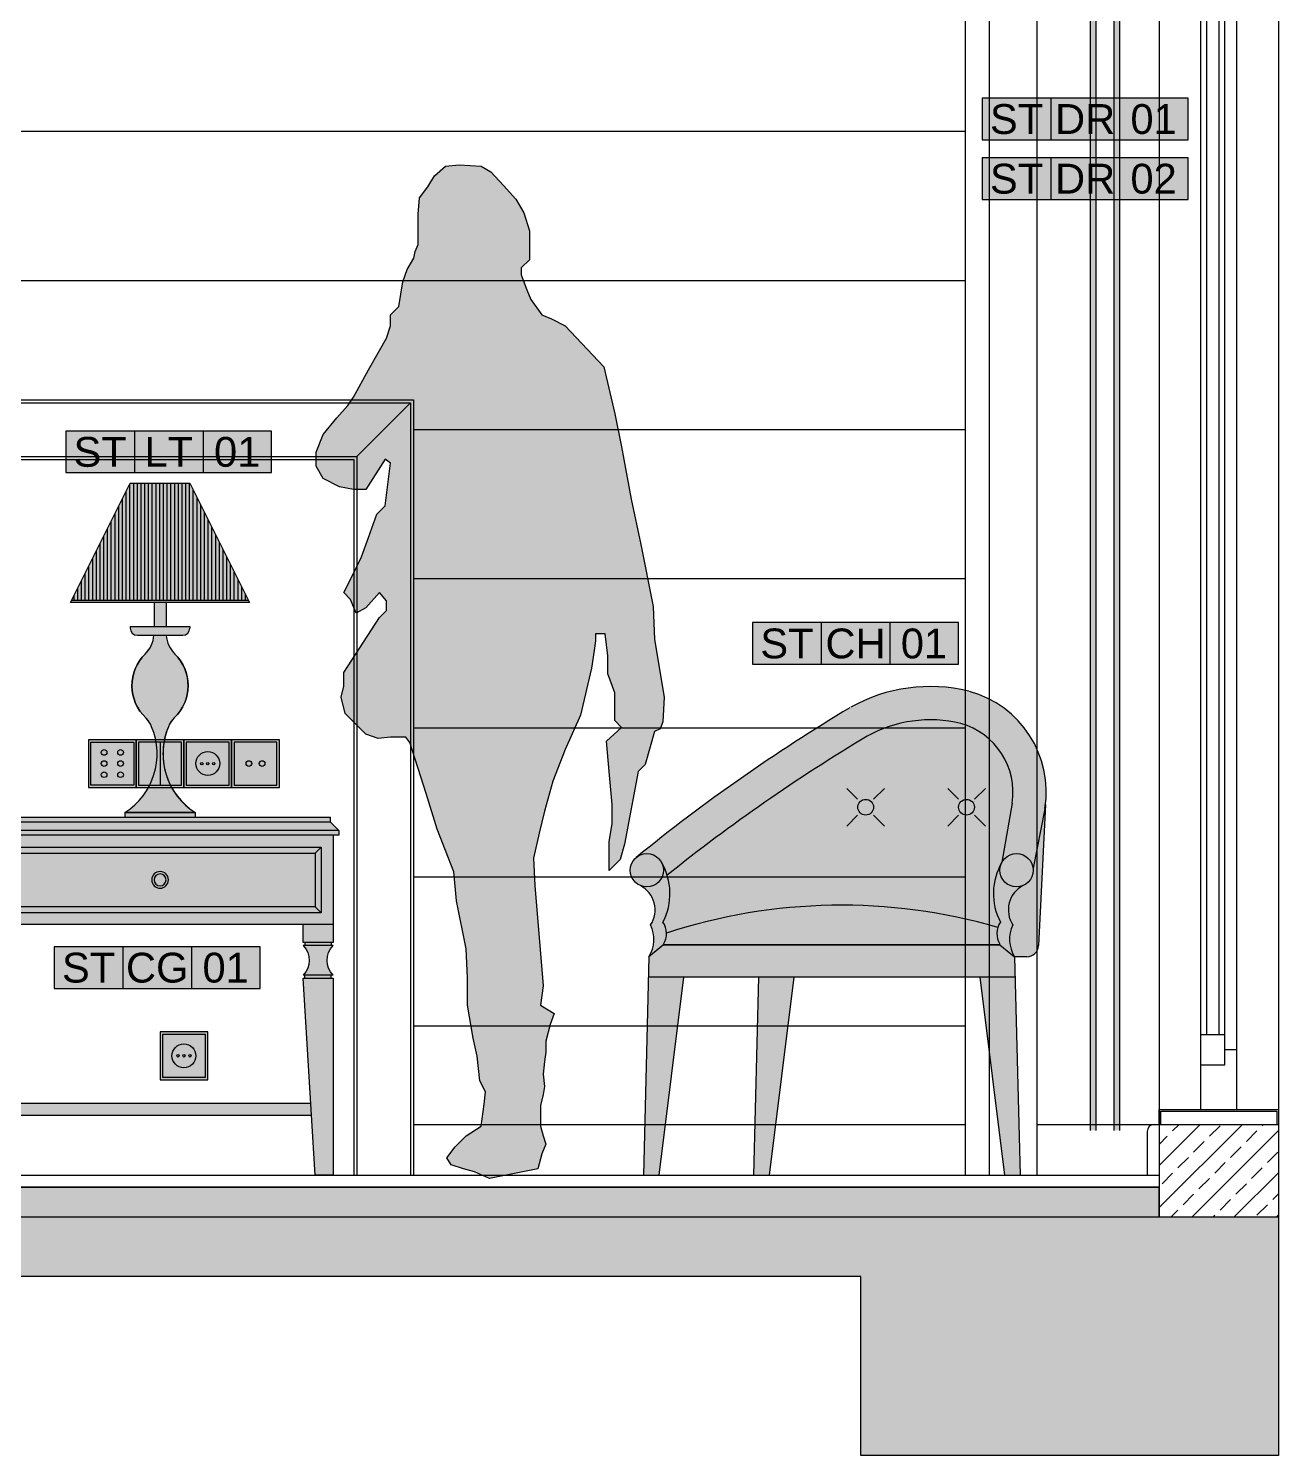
# Model space of a CAD drawing. Header units: centimetres. Extents: x -3207095 to 15275363, y -32656 to 4798027.
# Drawn here: x 706641 to 707202, y 4437890 to 4438530 of the extents above; entities that cross this region are included whole.
import ezdxf
from ezdxf.enums import TextEntityAlignment as Align

# ---------------------------------------------------------------- set-up
doc = ezdxf.new("R2010")
doc.units = ezdxf.units.CM
doc.linetypes.add('DUZ', pattern=[500, 500])
doc.layers.get('0').update_dxf_attribs({"color": 1, "linetype": 'DUZ'})
for name, color, linetype in [('a_duvar_gazbeton', 3, 'Continuous'), ('a_duvar_kagidi', 33, 'Continuous'), ('a_duvar_tarama', 253, 'Continuous'), ('a_gorunus', 233, 'Continuous'), ('a_kolon', 4, 'Continuous'), ('a_kolon_tarama', 252, 'Continuous'), ('a_mobilya', 1, 'Continuous'), ('a_mobilya_tarama', 253, 'Continuous'), ('a_olcu', 30, 'Continuous'), ('a_pencere', 5, 'Continuous'), ('a_yazi', 105, 'Continuous'), ('a_zemin_kaplama', 30, 'Continuous')]:
    doc.layers.add(name, color=color, linetype=linetype)
doc.styles.add('KOD', font='arial.ttf')

# ---------------------------------------------------------------- blocks, each defined once
blk = doc.blocks.new('a_cerceve')
blk.add_line((4625, 0), (4745, 0))
for points in [[(0, 0), (0, 2679.999999999999), (4745, 2679.999999999999), (4745, 0)], [(80, 0), (80, 2599.999999999999), (4665, 2599.999999999999), (4665, 0)], [(120, 0), (120, 2559.999999999999), (4625, 2559.999999999999), (4625, 4.547473508864641e-13)]]:
    blk.add_lwpolyline(points)
blk = doc.blocks.new('a_komodin2')
at = {"true_color": 0xffffff}
h = blk.add_hatch(color=7, dxfattribs=at)
h.paths.add_polyline_path([(550.0000000000018, 450.0000000000018), (550.0000000000018, 540.0000000000018), (30, 540.0000000000018), (30.00000000000001, 450.0000000000019)], flags=0)
h.paths.add_polyline_path([(304.0000000000009, 495.0000000000018, -1), (276.0000000000009, 495.0000000000018, -1)], flags=0)
h.paths.add_polyline_path([(300.0000000000009, 495.0000000000018, -1), (280.0000000000009, 495.0000000000018, -1)], flags=0)
h.paths.add_polyline_path([(560.0000000000017, 440.0000000000017), (550.0000000000018, 450.0000000000018), (29.99999999999999, 450.0000000000018), (20.00000000000002, 440.0000000000018)], flags=16)
h.paths.add_polyline_path([(580.0000000000018, 420.0000000000019), (580.0000000000017, 570.0000000000018), (9.094947017729282e-13, 570.0000000000018), (0, 420.0000000000018)])
h.paths.add_polyline_path([(20, 440.0000000000018), (20, 550.0000000000017), (560.0000000000018, 550.0000000000018), (560.0000000000018, 440.0000000000018)], flags=16)
h.paths.add_polyline_path([(30, 450.0000000000019), (30, 540.0000000000018), (550.0000000000018, 540.0000000000018), (550.0000000000018, 450.0000000000019)], flags=0)
h.paths.add_polyline_path([(20, 440.0000000000018), (30, 450.0000000000018), (30, 540.0000000000018), (20, 550.0000000000018)], flags=0)
h.paths.add_polyline_path([(20, 550.0000000000018), (30.00000000000007, 540.0000000000018), (550.0000000000017, 540.0000000000018), (560.0000000000018, 550.0000000000018)], flags=0)
h.paths.add_polyline_path([(550.0000000000018, 450.0000000000018), (560.0000000000019, 440.0000000000017), (560.0000000000018, 550.0000000000018), (550.0000000000018, 540.0000000000018)], flags=16)
h.paths.add_polyline_path([(590.0000000000018, 570.0000000000019), (590.0000000000017, 578.0000000000018), (-10, 578.0000000000018), (-9.99999999999909, 570.0000000000018)])
h.paths.add_polyline_path([(590.0000000000018, 578.0000000000018), (576.0000000000001, 592.0000000000036), (3.999999999999075, 592.0000000000017), (-9.99999999999907, 578.0000000000019)])
h.paths.add_polyline_path([(576.0000000000018, 592.0000000000036), (576.0000000000036, 600.0000000000036), (3.999999999998181, 600.0000000000019), (3.999999999999091, 592.0000000000018)])
h.paths.add_polyline_path([(580.0000000000018, 390.0000000000018), (580.0000000000018, 420.0000000000019), (530.0000000000018, 420.0000000000019), (530.0000000000019, 390.0000000000019)])
h.paths.add_polyline_path([(577.0000000000018, 385.0000000000018), (577.0000000000018, 390.0000000000018), (533.0000000000018, 390.0000000000019), (533.0000000000018, 385.0000000000018)])
h.paths.add_polyline_path([(530.0000000000018, 385.0000000000018, -0.4000000000000293), (530.0000000000018, 335.0000000000018), (580.0000000000018, 335.0000000000018, -0.4000000000000293), (580.0000000000028, 385.0000000000018)])
h.paths.add_polyline_path([(533.0000000000018, 335.0000000000018), (533.0000000000018, 330.0000000000018), (577.0000000000018, 330.0000000000018), (577.0000000000018, 335.0000000000018)])
h.paths.add_polyline_path([(530.0000000000018, 330.0000000000018), (550.0000000000018, 1.818989403545858e-12), (580.0000000000019, -5.347430222565027e-27), (580.0000000000018, 330.0000000000018)])
h.paths.add_polyline_path([(0, 420.0000000000018), (0, 390.0000000000018), (50, 390.0000000000018), (50, 420.0000000000019)])
h.paths.add_polyline_path([(47, 390.0000000000018), (3, 390.0000000000019), (3, 385.0000000000018), (47, 385.0000000000019)])
h.paths.add_polyline_path([(0, 385.0000000000018, -0.4000000000000293), (-4.412470389070222e-12, 335.0000000000018), (50, 335.0000000000018, -0.4000000000000293), (50, 385.0000000000018)])
h.paths.add_polyline_path([(47, 330.0000000000018), (47, 335.0000000000018), (3, 335.0000000000018), (3, 330.0000000000018)])
h.paths.add_polyline_path([(0, 330.0000000000018), (0, -5.514537417020017e-26), (30, 1.818989403545747e-12), (50, 330.0000000000018)])
h = blk.add_hatch(color=7, dxfattribs=at)
h.paths.add_polyline_path([(550.0000000000018, 450.0000000000018), (550.0000000000018, 540.0000000000018), (30, 540.0000000000018), (30.00000000000001, 450.0000000000019)])
h.paths.add_polyline_path([(276.0000000000009, 495.0000000000018, -1), (304.0000000000009, 495.0000000000018, -1)], flags=16)
h.paths.add_polyline_path([(280.0000000000009, 495.0000000000018, -1), (300.0000000000009, 495.0000000000018, -1)], flags=0)
blk.add_hatch(color=7, dxfattribs=at).paths.add_polyline_path([(37.27272727272728, 120.0000000000018), (36.06060606060596, 99.99999999999999), (543.9393939393959, 99.99999999999817), (542.7272727272747, 120)])
for p, q in [((576.0000000000036, 600.0000000000036), (3.999999999999091, 600.0000000000018)), ((3.999999999999091, 592.0000000000018), (3.999999999998181, 600.0000000000036)), ((576.0000000000018, 592.0000000000018), (576.0000000000036, 600.0000000000036)), ((-9.99999999999909, 578.0000000000018), (3.999999999999091, 592.0000000000018)), ((-10, 578), (-9.99999999999909, 570.0000000000018)), ((-9.99999999999909, 578.0000000000018), (590.0000000000018, 578.0000000000018)), ((3.999999999999091, 592.0000000000018), (576.0000000000018, 592.0000000000036)), ((590.0000000000018, 578.0000000000018), (576.0000000000018, 592.0000000000018)), ((590.0000000000018, 578), (590.0000000000018, 570.0000000000018)), ((-9.99999999999909, 570.0000000000018), (590.0000000000018, 570.0000000000018)), ((9.094947017729282e-13, 570.0000000000018), (0, 420.0000000000018)), ((580.0000000000018, 570.0000000000018), (580.0000000000018, 420.0000000000018)), ((30, 540.0000000000018), (20, 550.0000000000018)), ((550.0000000000018, 540.0000000000018), (560.0000000000018, 550.0000000000018)), ((30, 450.0000000000018), (20, 440.0000000000018)), ((550.0000000000018, 450.0000000000018), (560.0000000000018, 440.0000000000018)), ((0, 420.0000000000018), (580.0000000000018, 420.0000000000018)), ((0, 385.0000000000018), (50, 385.0000000000018)), ((3, 390.0000000000018), (3, 385.0000000000018)), ((47, 390.0000000000018), (47, 385.0000000000018)), ((580.0000000000018, 385.0000000000018), (530.0000000000018, 385.0000000000018)), ((533.0000000000018, 390.0000000000018), (533.0000000000018, 385.0000000000018)), ((577.0000000000018, 390.0000000000018), (577.0000000000018, 385.0000000000018)), ((0, 335.0000000000018), (50, 335.0000000000018)), ((3, 330.0000000000055), (3, 335.0000000000055)), ((47, 330.0000000000055), (47, 335.0000000000055)), ((580.0000000000018, 335.0000000000018), (530.0000000000018, 335.0000000000018)), ((533.0000000000018, 330.0000000000055), (533.0000000000018, 335.0000000000055)), ((577.0000000000018, 330.0000000000055), (577.0000000000018, 335.0000000000055)), ((0, 330.0000000000018), (0, 1.818989403545856e-12)), ((50, 330.0000000000018), (0, 330.0000000000018)), ((30, 1.818989403545856e-12), (50, 330.0000000000018)), ((550.0000000000018, 1.818989403545856e-12), (530.0000000000018, 330.0000000000018)), ((530.0000000000018, 330.0000000000018), (580.0000000000018, 330.0000000000018)), ((580.0000000000018, 330.0000000000018), (580.0000000000018, 1.818989403545856e-12)), ((37.27272727272702, 120.0000000000018), (542.7272727272757, 120)), ((36.06060606060691, 100), (543.9393939393958, 99.99999999999818)), ((9.094947017729282e-13, 0), (30.00000000000182, 1.818989403545856e-12)), ((550.0000000000018, 1.818989403545856e-12), (580.0000000000018, 0))]:
    blk.add_line(p, q)
for points in [[(20, 440.0000000000018), (560.0000000000018, 440.0000000000018), (560.0000000000018, 550.0000000000018), (20, 550.0000000000018)], [(30, 450.0000000000018), (550.0000000000018, 450.0000000000018), (550.0000000000018, 540.0000000000018), (30, 540.0000000000018)]]:
    blk.add_lwpolyline(points, close=True)
for points in [[(0, 420.0000000000018), (0, 390.0000000000018), (50, 390.0000000000018), (50, 420.0000000000018)], [(580.0000000000018, 420.0000000000018), (580.0000000000018, 390.0000000000018), (530.0000000000018, 390.0000000000018), (530.0000000000018, 420.0000000000018)]]:
    blk.add_lwpolyline(points)
for radius in [14, 10]:
    blk.add_circle((290.0000000000009, 495.0000000000018), radius)
for centre, start, end in [((-26.25, 360.0000000000036), 316.3971810273251, 43.60281897267487), ((76.25, 360.0000000000036), 136.3971810273251, 223.6028189726749), ((503.7500000000018, 360.0000000000036), 316.3971810273251, 43.60281897267487), ((606.2500000000018, 360.0000000000036), 136.3971810273251, 223.6028189726749)]:
    blk.add_arc(centre, 36.24999999999809, start, end)
blk = doc.blocks.new('a_abajur1')
h = blk.add_hatch(color=255)
h.paths.add_polyline_path([(50.00000000003637, 559.9999999999964), (-49.99999999996361, 560.0000000000001), (-147.9999999999636, 363.9999999999999), (148.0000000000363, 364.0000000000001)])
h.paths.add_polyline_path([(-147.9999999999636, 364), (-149.9999999999636, 360), (150.0000000000363, 360.0000000000001), (148.0000000000363, 364)])
h.paths.add_polyline_path([(10.00000000003638, 360), (-9.99999999996362, 360), (-9.99999999996362, 320), (10.00000000003638, 320)])
h.paths.add_polyline_path([(-49.99999999996361, 320), (-49.99999999995998, 316.9999999999952, 0.4142135623729786), (-37.99999999995998, 305), (38.00000000004002, 305, 0.4142135623730951), (50.00000000004002, 317), (50.00000000003638, 320)])
h.paths.add_polyline_path([(59.10286907512637, 0), (59.10286907512636, 7.725167953492772), (-59.10286907513001, 7.725167953477651), (-59.10286907513001, 0)])
h = blk.add_hatch(color=256)
h.set_gradient(color1=(170, 163, 157), one_color=1, tint=1, name='SPHERICAL')
edge = h.paths.add_edge_path()
edge.add_line((59.10286907510385, 7.725167953492772), (-59.10286907504773, 7.725167953477651))
edge.add_arc((-121.3724852285196, 106.199195644806), 116.5102537361121, 302.3070331649047, 383.0102386055269)
edge.add_arc((-60.15411875801988, 132.1977621198983), 49.99999999974303, 23.01023860552681, 33.26641127025412)
edge.add_arc((-60.1541187587986, 132.1977621193874), 50.00000000067435, 33.2664112702541, 43.52258393470186)
edge.add_arc((27.17944192520725, 220.6332963992799), 74.33292294999815, 180.5580216480484, 226.5944957783923, ccw=False)
edge.add_arc((27.17944192482288, 220.6332963993544), 74.33292294961451, 134.5215475175833, 180.5580216481086, ccw=False)
edge.add_arc((-59.99999999996678, 309.2810297876191), 49.99999999999942, 314.5215475177043, 334.8049175142278)
edge.add_arc((-59.99999999996693, 309.2810297876193), 49.99999999999965, 334.8049175142276, 355.0882875107403)
edge.add_line((-10.18360928408425, 305), (10.18360928415628, 305))
edge.add_arc((60.00000000003622, 309.2810297876532), 49.99999999999983, 184.9117124892986, 225.4784524823047)
edge.add_arc((-27.17944192510955, 220.6332963992223), 74.3329229499823, 4.837374945054762e-11, 45.47845248230482, ccw=False)
edge.add_arc((-27.17944192496307, 220.6332963992223), 74.33292294983582, -46.59449577822659, 4.837374945054762e-11, ccw=False)
edge.add_arc((50.43560021878586, 138.5734830713883), 38.61798554750602, 133.4055042217733, 160.0616732376249)
edge.add_arc((121.3724852285991, 106.1991956448061), 116.5102537361116, 156.989761394521, 180)
edge.add_arc((121.3724852286001, 106.1991956448061), 116.5102537361126, 180, 197.3413641148012)
edge.add_arc((121.3724852285997, 106.199195644806), 116.5102537361122, 197.3413641148013, 237.6929668350813)
at = {"layer": 'a_mobilya_tarama'}
h = blk.add_hatch(dxfattribs=at)
h.set_pattern_fill('LINE', color=256, scale=50, angle=90, style=0)
h.set_pattern_definition([(90, (-30334.93289985716, 1322.436770506682), (-6.25, 3.827021247335479e-16), [])])
h.paths.add_polyline_path([(50.00000000003635, 559.9999999999964), (-49.99999999996363, 560.0000000000001), (-147.9999999999637, 363.9999999999999), (148.0000000000363, 364)])
for p, q in [((-147.9999999999636, 364), (148.0000000000364, 364)), ((-9.99999999996362, 360), (-9.99999999996362, 320)), ((10.00000000003638, 360), (10.00000000003638, 320)), ((-49.99999999996362, 320), (50.00000000003638, 320)), ((-49.99999999996362, 320), (-49.99999999995998, 316.9999999999952)), ((50.00000000003638, 320), (50.00000000004002, 317)), ((-37.99999999995998, 305), (38.00000000004002, 305)), ((-59.10286907513, 7.725167953425625), (-59.10286907513, 0)), ((-59.10286907513364, 7.725167953424261), (59.10286907512636, 7.725167953479286)), ((-59.10286907513, 0), (59.10286907512636, 0)), ((59.10286907512636, 7.725167953477467), (59.10286907512636, 0))]:
    blk.add_line(p, q)
blk.add_lwpolyline([(150.0000000000364, 360), (-149.9999999999636, 360), (-49.99999999996362, 560), (50.00000000003638, 559.9999999999964), (150.0000000000364, 360)])
blk.add_lwpolyline([(59.10286907510385, 7.725167953492772), (-59.10286907504774, 7.725167953477651, 0.3674489153047817), (-14.13236795186582, 151.7425428224429, 0.04478089291378531), (-18.34766508170247, 159.6243993724713, 0.04478089291256307), (-23.89896925508256, 166.6297840543629, -0.2036180408128811), (-47.14995565554071, 219.9093560885779, -0.2036180408137054), (-24.94112747582037, 273.6316895786392, 0.08873469781123534), (-14.7568203792887, 287.9959482089405, 0.0887346978111884), (-10.18360928408425, 305), (10.18360928415628, 305, 0.1788778523913778), (24.94112747589516, 273.6316895786675, -0.2010835148480165), (47.15348102487275, 220.6332963992852, -0.2061550811380983), (23.89896925537131, 166.6297840545709, 0.1168368065952106), (14.13236795190774, 151.7425428223532, 0.100739832702678), (4.86223149248751, 106.199195644806, 0.07581071109452893), (10.15810442322541, 71.47167445871442, 0.1779092650266336), (59.10286907510385, 7.725167953492772, 1.93659136221461)], format="xyb")
for centre, radius, start, end in [((-37.99999999995998, 317), 12, 180.0000000000261, 270), ((38.00000000004002, 317), 12, 270, 0), ((-59.99999999996726, 309.2810297876194), 50, 314.5215475177045, 355.0882875107508), ((60.00000000003638, 309.2810297876533), 50, 184.9117124892881, 225.4784524823046), ((27.17944192520736, 220.63329639928), 74.33292294999825, 134.5215475177045, 226.5944957783923), ((-27.17944192510913, 220.6332963992852), 74.33292294998188, 313.4055042218218, 45.47845248230464), ((-121.3724852285195, 106.199195644806), 116.510253736112, 302.3070331649047, 23.01023860552686), ((-60.15411875825157, 132.197762119783), 50, 23.01023860552686, 43.52258393491108), ((121.3724852285995, 106.199195644806), 116.510253736112, 156.9897613945211, 237.6929668350814), ((60.15411875833161, 132.197762119783), 50, 136.4774160652986, 156.9897613945211)]:
    blk.add_arc(centre, radius, start, end)
blk = doc.blocks.new('a_perde_kesit')
for points in [[(-14.71884820013656, -2780.000000000073), (-14.7188482000638, -34.50000000004366), (-23.78115179984889, -34.50000000004366), (-23.78115179992164, -2780.000000000073)], [(25.28115179979068, -2780.000000000073), (25.28115179986344, -34.50000000004366), (16.21884820007836, -34.50000000004366), (16.2188482000056, -2780.000000000073)]]:
    blk.add_lwpolyline(points)
at = {"color": 255}
for points in [[(-23.78115179992164, -2780.000000000073), (-14.7188482000638, -2780.000000000073), (-23.78115179984889, -34.50000000004366), (-14.7188482000638, -34.50000000004366)], [(16.2188482000056, -2780.000000000073), (25.28115179986344, -2780.000000000073), (16.21884820007836, -34.50000000004366), (25.28115179986344, -34.50000000004366)]]:
    blk.add_solid(points, dxfattribs=at)
blk = doc.blocks.new('a_koltuk2')
h = blk.add_hatch(color=255)
h.paths.add_polyline_path([(546.086355527088, 811.1234376290249, 0.191853336777153), (346.8807803183372, 783.9105763064517, 0.03625143077564212), (-11.74974681981621, 532.8072893276658, -0.4700352895743529), (30.4029356080755, 524.3927004878551, -0.05687523722246807), (39.88959762686864, 502.9283451000647, -0.03407716052741012), (374.9121166103214, 735.626546105138, -0.1904125784668166), (532.0738329810338, 757.0800481011374, -0.3823807143999543), (618.1620344187941, 623.5238918404857), (601.0491750365727, 524.3927004881643, -0.7305193008326275), (653.3148881759589, 514.5564307456534), (673.1929882010991, 614.1171016421004, 0.01553408486850744), (674.6065386223054, 624.8900005798014), (675.4699262887007, 642.2472359246285, 0.3390390539846399)])
h.paths.add_polyline_path([(-11.74974681923413, 532.8072893281369, 7.292870834053034e-06), (-11.81813605567731, 532.7516081950562, 0.2251658222531461), (-22.07346292820512, 511.1333507757809, 1), (33.75321039237679, 511.1333507757809, 0.6313268641246537)])
h = blk.add_hatch(color=255)
h.paths.add_polyline_path([(618.1620344187832, 623.5238918404284, 0.3823807144003353), (532.0738329809355, 757.0800481011643, 0.1904125784666709), (374.9121166103418, 735.6265461051489, 0.03407716052741194), (39.8895976268676, 502.9283451000647, -0.1982758159332381), (32.87489540136768, 424.2697695747329, -0.1448244936652058), (38.80409976284428, 405.7254076586204, -0.15102576109293), (594.1972332452528, 415.1972790905083, -0.07380054347136157), (598.5772152431215, 424.2697695747451, -0.2580612052562949), (601.0491750365618, 524.3927004880989)])
h.paths.add_polyline_path([(359.4048887353201, 616.7569435813657, -1), (385.8806023795842, 616.7569435813657, -1)], flags=16)
h.paths.add_polyline_path([(528.554742446453, 616.7569435813657, -1), (555.030456090717, 616.7569435813657, -1)], flags=16)
h.paths.add_polyline_path([(38.80409976284427, 405.7254076586202, 0.1448244936652074), (32.87489540136769, 424.2697695747329, 0.2580612052556005), (30.40293560807509, 524.3927004878544, -0.1243817882039089), (33.75321039237679, 511.1333507757809, -0.5362328584891585), (-4.979982134506468, 485.4023367550138, -0.4437433960239495), (12.0623731455931, 419.5693929006511, -0.2622441448503814), (9.040214278616496, 365.9788281365738), (34.00319926172964, 386.0716644077329), (597.4489113827512, 386.0716644077329), (622.4118963648215, 365.9788281382263, -0.2622441448407284), (619.3897374988961, 419.5693929006385, -0.443743396024039), (636.4320927789861, 485.4023367550133, -0.5362328584891428), (597.6989002521041, 511.1333507757809, -0.1243817882006013), (601.049175036233, 524.3927004875344, 0.2580612052546102), (598.5772152431215, 424.2697695747449, 0.07380054347135818), (594.197233245253, 415.1972790905086, 0.1510257610929301)])
h.paths.add_polyline_path([(622.4118963648193, 365.9788281382281), (597.4489113827512, 386.071664407733), (34.00319926172967, 386.0716644077328), (9.040214279641079, 365.9788281373986), (8.196960723855915, 331.8410368613713), (623.2551499206248, 331.8410368613713)])
h.paths.add_polyline_path([(67.49506355654034, 331.8410368613713), (8.196960723855913, 331.8410368613713), (-4.385206653764793e-14, 0), (26.07892188358892, 0)])
h.paths.add_polyline_path([(252.289839435409, 331.8410368613713), (192.9917366027258, 331.8410368613713), (184.794775878876, 0), (210.8736977624612, 0)])
h.paths.add_polyline_path([(623.2551499206248, 331.8410368613713), (563.957047087944, 331.8410368613713), (605.3731887608918, 0), (631.4521106444809, 0)])
h.paths.add_polyline_path([(597.6989002521041, 511.1333507757809, 1), (653.525573572686, 511.1333507757809, 1)])
h = blk.add_hatch(color=255)
h.paths.add_polyline_path([(385.8806023795842, 616.7569435813657, 1), (359.4048887353201, 616.7569435813657, 1)])
h.paths.add_polyline_path([(555.030456090717, 616.7569435813657, 1), (528.554742446453, 616.7569435813657, 1)])
blk.add_hatch(color=255).paths.add_polyline_path([(674.2393320474112, 621.5359798426871, -0.010710390617558), (673.1929917470443, 614.1171234025669), (653.3152254390225, 514.5537002029978, -0.03072048958788439), (653.525573572686, 511.1333507757809, -0.3018859666671517), (636.4320927789886, 485.4023367550144, 0.4437433960240489), (619.3897374988956, 419.5693929006393, 0.262244144843187), (622.4118963650944, 365.9788281378023), (642.6978355060237, 365.9788281375913, 0.3997301942743452), (662.6731384289087, 384.9852119404622)])
at = {"ltscale": 0.5}
for p, q in [((359.2093575576364, 630.1903315811824), (341.0697449018735, 648.3299442369453)), ((386.0761335572679, 630.1903315811824), (404.2157462130308, 648.3299442369453)), ((528.3592112687693, 630.1903315811824), (510.2195986130064, 648.3299442369453)), ((555.2259872684008, 630.1903315811824), (573.3655999241637, 648.3299442369453)), ((618.1620344187832, 623.5238918404284), (601.0491750365618, 524.3927004880989)), ((359.2093575576364, 603.3235555815518), (341.0697449018735, 585.1839429257889)), ((386.0761335572679, 603.3235555815518), (404.2157462130308, 585.1839429257889)), ((528.3592112687693, 603.3235555815518), (510.2195986130064, 585.1839429257889)), ((555.2259872684008, 603.3235555815518), (573.3655999241637, 585.1839429257889)), ((673.1750163534089, 614.0270885517648), (653.3152254390225, 514.5537002029978)), ((674.2393320474112, 621.5359798426871), (662.6731384289087, 384.9852119404622)), ((33.13295028552966, 505.281655657398), (33.1329502855333, 505.2816556573998)), ((34.00319926172961, 386.0716644077329), (9.040214279641077, 365.9788281373985)), ((597.4489113827512, 386.0716644077329), (34.00319926172961, 386.0716644077329)), ((34.00319926172961, 386.0716644077329), (597.4489113827512, 386.0716644077329)), ((597.4489113827512, 386.0716644077329), (622.4118963648216, 365.9788281382262)), ((9.040214279641077, 365.9788281373985), (0, 1.818989403545856e-12)), ((642.6978355060237, 365.9788281375913), (622.4118963650944, 365.9788281378023)), ((622.4118963648398, 365.9788281373985), (631.4521106444809, 1.818989403545856e-12)), ((623.2551499206274, 331.8410368613713), (8.196960723853408, 331.8410368613713)), ((67.49506355654012, 331.8410368613695), (26.07892188358892, 0)), ((192.9917366027257, 331.8410368613713), (184.794775878876, 0)), ((252.2898394354088, 331.8410368613695), (210.8736977624612, 0)), ((563.9570470879444, 331.8410368613695), (605.3731887608919, 0)), ((0, 0), (26.07892188358892, 0)), ((184.794775878876, 0), (210.8736977624612, 0)), ((605.3731887608919, 0), (631.4521106444772, 0))]:
    blk.add_line(p, q, dxfattribs=at)
for centre, radius in [((372.6427455574521, 616.7569435813657), 13.23785682213202), ((541.792599268585, 616.7569435813657), 13.23785682213202), ((5.839873732085834, 511.1333507757809), 27.91333666029095), ((625.612236912395, 511.1333507757809), 27.91333666029095)]:
    blk.add_circle(centre, radius, dxfattribs=at)
for centre, radius, start, end in [((480.638848787381, 547.4910251200054), 271.6347272786934, 76.2116068701538, 119.3347297948007), ((500.5664218533529, 642.2472359246276), 174.9035044353478, 350.9534125392178, 74.65697276411908), ((1896.968261360875, -1811.607212973082), 3023.157917369075, 120.8600732283242, 129.1526197858546), ((480.638848787381, 547.4910251200054), 215.8080539581107, 76.2116068701538, 119.3347297948007), ((500.5664218533529, 642.2472359246276), 119.076831114765, 350.9534125392178, 74.65697276411908), ((1912.560382986725, -1835.691424623086), 2996.00372123939, 120.8794256499117, 128.6863145650691), ((-58.89695717575887, 472.0959724887798), 103.4863208864507, 332.4740698537242, 30.35453483500277), ((690.3490678202543, 472.0959724887798), 103.4863208864507, 149.645465164247, 207.5259301462758), ((-26.24510540242409, 444.7750031705364), 45.85614137478364, 326.6558253197878, 62.37157986893459), ((657.6972160469049, 444.7750031705364), 45.85614137478364, 117.6284201315314, 213.3441746799235), ((331.8222737721771, -487.9371971698529), 940.4746150580436, 73.80057690718382, 108.1535187373602), ((-37.02368162973653, 395.4570293161378), 54.68863548342036, 327.3831325953219, 26.16148709981371), ((4.499132555607503, 404.9771074674209), 34.31312763747629, 328.2874514731208, 34.21175771441113), ((626.9529780888734, 404.9771074674209), 34.31312763747629, 145.7882422849235, 211.7125485268792), ((668.4757922742319, 395.4570293161378), 54.68863548342036, 153.8385128997202, 212.6168674046782), ((642.6978355062311, 385.9788281375913), 20, 269.9999999993747, 357.1523270226073)]:
    blk.add_arc(centre, radius, start, end, dxfattribs=at)
blk = doc.blocks.new('a_insan2')
blk.add_hatch(color=255).paths.add_polyline_path([(0.2213794453891751, 1.226830684296828), (0.2098468170543125, 1.282178810827646), (0.1913985299379419, 1.360582398477618), (0.1268262598496223, 1.429768372936905), (0.1037675335464893, 1.441294470904722), (0.08762446602395368, 1.448219925236117), (0.06917617890849226, 1.473583871132632), (0.06226052012789309, 1.489723673471191), (0.05303964175345754, 1.515090884551228), (0.05303964175345754, 1.526620247702567), (0.06687095931465592, 1.540454830447743), (0.06687095931465592, 1.570439011081817), (0.06687095931465592, 1.588884033013983), (0.05765008094112997, 1.618868213648284), (0.04381223301243096, 1.641926939951192), (0.02305872630313388, 1.664985666254097), (0.002298689226336592, 1.688047657740526), (-0.0138378479286985, 1.697271801298484), (-0.0507409525271212, 1.699580286075616), (-0.07379967883025548, 1.697271801298484), (-0.0922479659457165, 1.6811319989597), (-0.1037805942805779, 1.662680446660489), (-0.1176119118417773, 1.644235424728322), (-0.1199171314356136, 1.616559728871152), (-0.1199171314356136, 1.60502710053629), (-0.1199171314356136, 1.565828571894826), (-0.1245275706232859, 1.554295943559737), (-0.1268393205837128, 1.542763315224875), (-0.1383654185510751, 1.524318293292708), (-0.1452876076991743, 1.503558256216138), (-0.1522032664797734, 1.462054507981065), (-0.1660411144084719, 1.448219925236117), (-0.1660411144084719, 1.429768372936906), (-0.1729567731890712, 1.409011601044084), (-0.1844894015248381, 1.388258094334808), (-0.2029376886403005, 1.355971959290405), (-0.2283016345363651, 1.309851241501064), (-0.2375290432783, 1.296016658756117), (-0.2559773303937601, 1.275259886863298), (-0.2790425870634861, 1.247587456189649), (-0.2905686850317579, 1.21760654073887), (-0.2905686850317579, 1.194551079619714), (-0.2790425870634862, 1.173791042543144), (-0.251366891206999, 1.159959724981718), (-0.2283016345363651, 1.155342755427455), (-0.2075481278270673, 1.155342755427455), (-0.1752685231504073, 1.206080442771054), (-0.1660411144084719, 1.199158253623182), (-0.1752685231504075, 1.127670324753808), (-0.1890998407116059, 1.113835742008859), (-0.2029376886403065, 1.074633948183868), (-0.2144703169751664, 1.042347813139486), (-0.2306133844977012, 1.010061678095326), (-0.2444447020588996, 0.9823892474216792), (-0.2329120737240374, 0.9708566190865895), (-0.2236911953496019, 0.9478044231509556), (-0.207548127827067, 0.9570253015251639), (-0.1844894015248428, 0.9823892474216791), (-0.1729567731890711, 0.9685513994932081), (-0.1729567731890711, 0.9524148623381734), (-0.1844894015248431, 0.9408822340030838), (-0.2444447020588996, 0.8486342680573671), (-0.2444447020588995, 0.8255820721215057), (-0.2490616716131625, 0.8071272546387717), (-0.2421394824650634, 0.7794515587816022), (-0.2075481278270672, 0.7448667345108789), (-0.1867946211177697, 0.7379445453630069), (-0.1660411144084723, 0.7402562953236612), (-0.1406771685124114, 0.7402562953236611), (-0.133754979364312, 0.7310354169494531), (-0.1060792835069159, 0.645696579417293), (-0.08763752675895382, 0.5857478092500514), (-0.05996183090155682, 0.5142533500136323), (-0.05535139171388438, 0.4658241474471652), (-0.03920832419225917, 0.3851218705708561), (-0.03689657423183234, 0.3366926680043889), (-0.03689657423183235, 0.2905752153985759), (-0.02767569585739695, 0.2352238236842369), (-0.02076003707679774, 0.2052494386007311), (-0.01614959788912529, 0.1637293644478177), (-0.00692871951468987, 0.1452876076991743), (-0.009220878374435441, 0.1245341009898765), (-0.01383784792869846, 0.08762446602418093), (-0.03920832419225916, 0.07149445923641909), (-0.05765008094112992, 0.05303964175345752), (-0.07148792886891898, 0.03459788500504148), (-0.06457227008831978, 0.02306525666995185), (-0.04381876337902211, 0.01614306752207994), (-0.0253704762635607, 0.01153262833486224), (0, 0), (0.08070880724335439, 0.01614306752207995), (0.08762446602395357, 0.04150701341859533), (0.09454665517205285, 0.05766314167499331), (0.08992968561778984, 0.07149445923641884), (0.08532577679761744, 0.08762446602418095), (0.08532577679761744, 0.103780594280579), (0.08532577679761744, 0.1222223510292224), (0.08992968561778979, 0.1406641077778658), (0.09223490521162603, 0.1545084860736097), (0.08992968561778979, 0.1752619927829073), (0.09223490521162599, 0.1960154994922043), (0.09454665517205287, 0.212158567014285), (0.09454665517205285, 0.2306133844972464), (0.101462313952652, 0.2582760196200979), (0.1083845031007513, 0.276730837102832), (0.08532577679761742, 0.2905752153985759), (0.0899296856177898, 0.3228613504429632), (0.07609836805659138, 0.4912011540779987), (0.0737866180961646, 0.5373186066835843), (0.08301402683719052, 0.5788256201021793), (0.09223490521162618, 0.6157221943337851), (0.106079283506915, 0.6664631468609058), (0.1268262598496221, 0.7194897278802728), (0.1521967361131829, 0.777152869555266), (0.1706450232286443, 0.8555564572052391), (0.1752554624163164, 0.8855308422887435), (0.1775672123767436, 0.9016739098110521), (0.1775672123767436, 0.9132065381459143), (0.1937037495317781, 0.9132065381459142), (0.1983207190860412, 0.8763099639145369), (0.1983207190860412, 0.8463355788308035), (0.2098468170543129, 0.8140494437866438), (0.2098468170543129, 0.76791893044674), (0.2213794453891751, 0.7563993628459685), (0.196015499492205, 0.7333341061757892), (0.2006259386798773, 0.6826062143829872), (0.2052429082341405, 0.6272548226686464), (0.2052429082341405, 0.5949686876244868), (0.2006259386798774, 0.5649943025407538), (0.2006259386798774, 0.5165650999742867), (0.2190742257953389, 0.5350068567229301), (0.2259898845759382, 0.5603838633537638), (0.2490551412456625, 0.682606214382986), (0.2605812392139342, 0.6941257819837573), (0.2767243067364688, 0.7494771736980964), (0.2859517154774949, 0.7540876128850867), (0.2905621546642579, 0.7656202412201764), (0.2928673742580941, 0.8071272546387717), (0.2767243067364689, 0.9039856597717056), (0.2744190871426326, 0.9593239907517273), (0.253665580433335, 1.063104585032532), (0.2375225129108006, 1.139199687905373)])
blk.add_lwpolyline([(-0.05074095252712141, 1.699580286075616), (-0.01383784792869847, 1.697271801298484), (0.002298689226336137, 1.688047657740526), (0.02305872630313388, 1.664985666254097), (0.04381223301243153, 1.64192693995119), (0.05765008094113, 1.618868213648284), (0.06687095931465592, 1.588884033013983), (0.06687095931465592, 1.570439011081817), (0.06687095931465592, 1.540454830447743), (0.05303964175345754, 1.526620247702567), (0.05303964175345754, 1.515090884551228), (0.06226052012789296, 1.48972367347119), (0.06917617890849215, 1.473583871132632), (0.08762446602395357, 1.448219925236117), (0.1037675335464883, 1.441294470904722), (0.1268262598496221, 1.429768372936906), (0.1913985299379419, 1.360582398477618), (0.2098468170543129, 1.282178810827645), (0.2213794453891751, 1.226830684296829), (0.2375225129108003, 1.139199687905375), (0.253665580433335, 1.063104585032534), (0.2744190871426326, 0.9593239907517273), (0.2767243067364689, 0.9039856597717062), (0.2928673742580941, 0.8071272546387718), (0.2905621546642578, 0.7656202412201765), (0.2859517154774949, 0.7540876128850869), (0.2767243067364689, 0.7494771736980965), (0.2605812392139342, 0.6941257819837574), (0.2490551412456625, 0.6826062143829859), (0.225989884575938, 0.5603838633537634), (0.2190742257953389, 0.53500685672293), (0.2006259386798774, 0.5165650999742866), (0.2006259386798774, 0.5649943025407538), (0.2052429082341405, 0.5949686876244868), (0.2052429082341405, 0.6272548226686467), (0.2006259386798774, 0.6826062143829859), (0.196015499492205, 0.7333341061757892), (0.2213794453891751, 0.7563993628459684), (0.2098468170543129, 0.76791893044674), (0.2098468170543129, 0.8140494437866437), (0.1983207190860412, 0.8463355788308036), (0.1983207190860412, 0.8763099639145366), (0.1937037495317782, 0.9132065381459142), (0.1775672123767436, 0.9132065381459142), (0.1775672123767436, 0.901673909811052), (0.1752554624163167, 0.8855308422887447), (0.1706450232286443, 0.855556457205239), (0.1521967361131829, 0.7771528695552661), (0.1268262598496221, 0.7194897278802728), (0.1060792835069151, 0.6664631468609059), (0.09223490521162603, 0.6157221943337845), (0.08301402683719061, 0.5788256201021795), (0.0737866180961646, 0.5373186066835842), (0.07609836805659143, 0.4912011540779986), (0.0899296856177898, 0.3228613504429632), (0.08532577679761744, 0.2905752153985759), (0.1083845031007513, 0.2767308371028321), (0.101462313952652, 0.2582760196200979), (0.09454665517205285, 0.2306133844972464), (0.09454665517205285, 0.2121585670142849), (0.09223490521162603, 0.196015499492205), (0.0899296856177898, 0.1752619927829073), (0.09223490521162603, 0.1545084860736097), (0.0899296856177898, 0.1406641077778659), (0.08532577679761744, 0.1222223510292224), (0.08532577679761744, 0.103780594280579), (0.08532577679761744, 0.08762446602418095), (0.0899296856177898, 0.07149445923641906), (0.09454665517205285, 0.05766314167499331), (0.08762446602395357, 0.04150701341859531), (0.08070880724335439, 0.01614306752207995), (0, 0), (-0.0253704762635607, 0.01153262833486224), (-0.04381876337902213, 0.01614306752207995), (-0.06457227008831978, 0.02306525666995185), (-0.07148792886891897, 0.03459788500504146), (-0.05765008094113, 0.05303964175345754), (-0.03920832419225917, 0.07149445923641906), (-0.01383784792869847, 0.08762446602418095), (-0.009220878374435415, 0.1245341009898766), (-0.006928719514689874, 0.1452876076991743), (-0.01614959788912529, 0.1637293644478177), (-0.02076003707679774, 0.2052494386007311), (-0.02767569585739693, 0.2352238236842368), (-0.03689657423183235, 0.2905752153985759), (-0.03689657423183235, 0.3366926680043889), (-0.03920832419225917, 0.3851218705708561), (-0.05535139171388437, 0.4658241474471652), (-0.05996183090155682, 0.5142533500136324), (-0.08763752675895375, 0.5857478092500514), (-0.1060792835069151, 0.6456965794172902), (-0.133754979364312, 0.7310354169494531), (-0.1406771685124113, 0.7402562953236611), (-0.1660411144084719, 0.7402562953236611), (-0.1867946211177696, 0.7379445453630069), (-0.2075481278270672, 0.7448667345108788), (-0.2421394824650633, 0.7794515587816022), (-0.2490616716131626, 0.8071272546387718), (-0.2444447020588996, 0.8255820721215059), (-0.2444447020588996, 0.8486342680573671), (-0.1844894015248428, 0.9408822340030838), (-0.1729567731890711, 0.9524148623381734), (-0.1729567731890711, 0.968551399493208), (-0.1844894015248428, 0.9823892474216791), (-0.2075481278270672, 0.9570253015251637), (-0.2236911953496019, 0.9478044231509557), (-0.2329120737240373, 0.9708566190865895), (-0.2444447020588996, 0.9823892474216791), (-0.2306133844977012, 1.010061678095326), (-0.2144703169751665, 1.042347813139486), (-0.2029376886403043, 1.074633948183873), (-0.1890998407116058, 1.11383574200886), (-0.1752685231504074, 1.127670324753808), (-0.1660411144084719, 1.199158253623182), (-0.1752685231504074, 1.206080442771054), (-0.2075481278270672, 1.155342755427455), (-0.2283016345363649, 1.155342755427455), (-0.2513668912069988, 1.159959724981718), (-0.2790425870634863, 1.173791042543144), (-0.2905686850317579, 1.194551079619714), (-0.2905686850317579, 1.217606540738871), (-0.2790425870634863, 1.247587456189649), (-0.2559773303937618, 1.275259886863296), (-0.2375290432783004, 1.296016658756116), (-0.2283016345363649, 1.309851241501065), (-0.2029376886403043, 1.3559719592904), (-0.1844894015248428, 1.388258094334788), (-0.1729567731890711, 1.409011601044085), (-0.1660411144084719, 1.429768372936906), (-0.1660411144084719, 1.448219925236117), (-0.1522032664797734, 1.462054507981065), (-0.1452876076991743, 1.503558256216138), (-0.138365418551075, 1.524318293292708), (-0.1268393205837128, 1.542763315224875), (-0.124527570623286, 1.554295943559737), (-0.1199171314356136, 1.565828571894826), (-0.1199171314356136, 1.60502710053629), (-0.1199171314356136, 1.616559728871152), (-0.1176119118417773, 1.644235424728322), (-0.103780594280579, 1.662680446660488), (-0.09224796594571671, 1.6811319989597), (-0.07379967883025529, 1.697271801298484), (-0.05074095252712141, 1.699580286075616)])
blk = doc.blocks.new('anahtar')
at = {"true_color": 0xffffff}
blk.add_hatch(color=7, dxfattribs=at).paths.add_polyline_path([(151900.2369947299, 3409.772384801075), (151827.556154984, 3409.772384801075), (151827.556154984, 3329.772384801075), (151888.2438952821, 3329.772384801075, 0.009697327367275332), (151890.3464423746, 3333.772384801075), (151831.556154984, 3333.772384801075), (151831.556154984, 3405.772384801075), (151900.9990318485, 3405.772384801075, 0.008737968139953534)])
h = blk.add_hatch(color=7, dxfattribs=at)
h.paths.add_polyline_path([(151907.556154984, 3409.772384801075), (151827.556154984, 3409.772384801075), (151827.556154984, 3329.772384801075), (151907.556154984, 3329.772384801075)])
h.paths.add_polyline_path([(151903.556154984, 3333.772384801075), (151831.556154984, 3333.772384801075), (151831.556154984, 3405.772384801075), (151903.556154984, 3405.772384801075)], flags=16)
h = blk.add_hatch(color=7, dxfattribs=at)
h.paths.add_polyline_path([(151903.556154984, 3405.772384801075), (151867.556154984, 3405.772384801075), (151867.556154984, 3333.772384801075), (151903.556154984, 3333.772384801075)])
h.paths.add_polyline_path([(151867.556154984, 3405.772384801075), (151831.556154984, 3405.772384801075), (151831.556154984, 3333.772384801075), (151867.556154984, 3333.772384801075)])
at = {"layer": 'a_mobilya'}
blk.add_line((151867.556154984, 3405.772384801075), (151867.556154984, 3333.772384801075), dxfattribs=at)
for points in [[(151827.556154984, 3329.772384801075), (151907.556154984, 3329.772384801075), (151907.556154984, 3409.772384801075), (151827.556154984, 3409.772384801075)], [(151831.556154984, 3333.772384801075), (151903.556154984, 3333.772384801075), (151903.556154984, 3405.772384801075), (151831.556154984, 3405.772384801075)]]:
    blk.add_lwpolyline(points, close=True, dxfattribs=at)
blk = doc.blocks.new('a_priz')
at = {"true_color": 0xffffff}
blk.add_hatch(color=7, dxfattribs=at).paths.add_polyline_path([(-40, 0), (40, 0), (40, 80), (-40, 80)])
for points in [[(-40, 0), (40, 0), (40, 80), (-40, 80)], [(-36, 4), (36, 4), (36, 76), (-36, 76)]]:
    blk.add_lwpolyline(points, close=True)
for centre, radius in [((0, 40), 20), ((-10, 40), 2), ((0, 40), 2), ((10, 40), 2)]:
    blk.add_circle(centre, radius)
blk = doc.blocks.new('tel')
at = {"true_color": 0xffffff}
h = blk.add_hatch(color=7, dxfattribs=at)
h.paths.add_polyline_path([(152067.556154984, 3409.772384801075), (151987.556154984, 3409.772384801074), (151987.556154984, 3329.772384801075), (152067.556154984, 3329.772384801075)])
h.paths.add_polyline_path([(152063.556154984, 3405.772384801074), (152063.556154984, 3333.772384801075), (151991.556154984, 3333.772384801075), (151991.556154984, 3405.772384801075)], flags=16)
h.paths.add_polyline_path([(152043.4335716034, 3369.772384801075, -1), (152033.9114601575, 3369.772384801075, -1)], flags=0)
h.paths.add_polyline_path([(152021.2008498106, 3369.772384801075, -1), (152011.6787383647, 3369.772384801075, -1)], flags=0)
h = blk.add_hatch(color=7, dxfattribs=at)
h.paths.add_polyline_path([(152063.556154984, 3405.772384801075), (152027.556154984, 3405.772384801075), (152027.556154984, 3333.772384801075), (152063.556154984, 3333.772384801075)])
h.paths.add_polyline_path([(152027.556154984, 3405.772384801075), (151991.556154984, 3405.772384801075), (151991.556154984, 3333.772384801075), (152027.556154984, 3333.772384801075)])
at = {"layer": 'a_mobilya'}
for points in [[(151987.556154984, 3329.772384801075), (152067.556154984, 3329.772384801075), (152067.556154984, 3409.772384801075), (151987.556154984, 3409.772384801075)], [(151991.556154984, 3333.772384801075), (152063.556154984, 3333.772384801075), (152063.556154984, 3405.772384801075), (151991.556154984, 3405.772384801075)]]:
    blk.add_lwpolyline(points, close=True, dxfattribs=at)
for centre in [(152016.4397940876, 3369.772384801075), (152038.6725158805, 3369.772384801075)]:
    blk.add_circle(centre, 4.761055722949095, dxfattribs=at)
blk = doc.blocks.new('dee')
at = {"layer": 'a_olcu', "true_color": 0xffffff}
h = blk.add_hatch(color=7, dxfattribs=at)
h.paths.add_polyline_path([(151783.5557484736, 3405.772384801075), (151711.5557484736, 3405.772384801075), (151711.5557484736, 3333.772384801075), (151783.5557484736, 3333.772384801075)], flags=0)
h.paths.add_polyline_path([(151756.5082517657, 3351.104971634612, -1), (151766.0303632116, 3351.104971634612, -1)], flags=0)
h.paths.add_polyline_path([(151729.0811337356, 3351.104971634612, -1), (151738.6032451815, 3351.104971634612, -1)], flags=0)
h.paths.add_polyline_path([(151756.5082517657, 3369.772384801075, -1), (151766.0303632116, 3369.772384801075, -1)], flags=0)
h.paths.add_polyline_path([(151729.0811337356, 3369.772384801075, -1), (151738.6032451815, 3369.772384801075, -1)], flags=0)
h.paths.add_polyline_path([(151756.5082517657, 3388.439797967537, -1), (151766.0303632116, 3388.439797967537, -1)], flags=0)
h.paths.add_polyline_path([(151729.0811337356, 3388.439797967537, -1), (151738.6032451815, 3388.439797967537, -1)], flags=0)
h.paths.add_polyline_path([(151787.5557484736, 3409.772384801075), (151707.5557484736, 3409.772384801075), (151707.5557484736, 3329.772384801075), (151787.5557484736, 3329.772384801075)])
h.paths.add_polyline_path([(151783.5557484736, 3405.772384801075), (151783.5557484736, 3333.772384801075), (151711.5557484736, 3333.772384801075), (151711.5557484736, 3405.772384801075)], flags=16)
h = blk.add_hatch(color=7, dxfattribs=at)
h.paths.add_polyline_path([(151756.5082517657, 3388.439797967537, 1), (151766.0303632116, 3388.439797967537, 1)])
h.paths.add_polyline_path([(151729.0811337356, 3388.439797967537, 1), (151738.6032451815, 3388.439797967537, 1)])
h.paths.add_polyline_path([(151738.6032451815, 3369.772384801075, 1), (151729.0811337356, 3369.772384801075, 1)])
h.paths.add_polyline_path([(151766.0303632116, 3369.772384801075, 1), (151756.5082517657, 3369.772384801075, 1)])
h.paths.add_polyline_path([(151766.0303632116, 3351.104971634612, 1), (151756.5082517657, 3351.104971634612, 1)])
h.paths.add_polyline_path([(151729.0811337356, 3351.104971634612, 1), (151738.6032451815, 3351.104971634612, 1)])
at = {"layer": 'a_mobilya'}
for points in [[(151787.5557484736, 3409.772384801075), (151707.5557484736, 3409.772384801075), (151707.5557484736, 3329.772384801075), (151787.5557484736, 3329.772384801075)], [(151711.5557484736, 3405.772384801075), (151783.5557484736, 3405.772384801075), (151783.5557484736, 3333.772384801075), (151711.5557484736, 3333.772384801075)]]:
    blk.add_lwpolyline(points, close=True, dxfattribs=at)
for centre in [(151733.8421894586, 3388.439797967537), (151733.8421894586, 3388.439797967537), (151733.8421894586, 3369.772384801075), (151733.8421894586, 3369.772384801075), (151761.2693074887, 3388.439797967537), (151761.2693074887, 3369.772384801075), (151733.8421894586, 3351.104971634612), (151733.8421894586, 3351.104971634612), (151761.2693074887, 3351.104971634612)]:
    blk.add_circle(centre, 4.761055722949095, dxfattribs=at)

msp = doc.modelspace()

# ---------------------------------------------------------------- hatches: boundary and pattern name
for points in [[(707069.2623531276, 4438480.491635999), (707161.6304228317, 4438480.491635999), (707161.6304228317, 4438499.168239834), (707069.2623531276, 4438499.168239834)], [(707069.2623531276, 4438453.718282461), (707161.6304228317, 4438453.718282461), (707161.6304228317, 4438472.394886298), (707069.2623531276, 4438472.394886298)], [(706657.9267485917, 4438331.102335801), (706750.2948182966, 4438331.102335801), (706750.2948182966, 4438349.778939636), (706657.9267485917, 4438349.778939636)], [(706966.1916649083, 4438245.102348872), (707058.5597346132, 4438245.102348872), (707058.5597346132, 4438263.778952708), (706966.1916649083, 4438263.778952708)], [(706652.7480916488, 4438099.588634852), (706745.1161613537, 4438099.588634852), (706745.1161613537, 4438118.265238687), (706652.7480916488, 4438118.265238687)]]:
    msp.add_hatch(color=255).paths.add_polyline_path(points)
at = {"layer": 'a_duvar_tarama'}
h = msp.add_hatch(dxfattribs=at)
h.set_pattern_fill('ANSI33', color=256, scale=53.54670707514444, style=0)
h.set_pattern_definition([(45, (700601.9617860748, 4440390.218191952), (-9.465809920761078, 9.465809920761078), []), (45, (700611.4275959793, 4440390.218191952), (-9.465809920761078, 9.465809920761078), [6.693338384393058, -3.346669192196529])])
h.paths.add_polyline_path([(707202.2152290756, 4437997.051814087), (707202.2152290756, 4438038.55051207), (707148.6685220005, 4438038.55051207), (707148.6685220005, 4437997.051814087)])
at = {"layer": 'a_kolon_tarama'}
h = msp.add_hatch(color=256, dxfattribs=at)
h.paths.add_polyline_path([(707202.2152290756, 4438887.265819209), (704838.270959886, 4438887.265819209), (704838.270959886, 4438860.492465673), (705635.9740471276, 4438860.492465673), (705635.9740471276, 4438780.172405062), (705823.3875218905, 4438780.172405062), (705823.3875218905, 4438860.492465673), (707014.8017543124, 4438860.492465673), (707014.8017543124, 4438780.172405062), (707202.2152290756, 4438780.172405062)])
h.paths.add_polyline_path([(705823.3875218905, 4437889.958399937), (705823.3875218905, 4437970.278460549), (707014.8017543124, 4437970.278460549), (707014.8017543124, 4437889.958399937), (707202.2152290756, 4437889.958399937), (707202.2152290756, 4437997.051814087), (704838.270959886, 4437997.051814087), (704838.270959886, 4437970.278460549), (705635.9740471276, 4437970.278460549), (705635.9740471276, 4437889.958399937)])
h = msp.add_hatch(dxfattribs=at)
h.set_pattern_fill('AR-CONC', color=256, scale=1.338667676878611, style=0)
h.set_pattern_definition([(49.99999999999999, (692699.1078439583, 4437109.717270084), (9.601730223596789, -0.840042547563236), [1.004000757658958, -11.04400833424854]), (355, (692699.1078439583, 4437109.717270084), (-1.857419254315238, 10.0693529618656), [0.8032006061271668, -8.835206667398834]), (100.4513999999999, (692699.9079881185, 4437109.647266597), (7.744318100715908, 9.2293043011899), [0.8532693207110102, -9.385962822328004]), (46.1842, (692699.1078439583, 4437112.394605439), (14.28681095233184, -2.215749543910642), [1.506001136488437, -16.56601250137281]), (96.63559999999993, (692700.2984114164, 4437112.209958894), (12.5120275270196, 13.04020107244233), [1.279904021226546, -14.07894198453031]), (351.1842, (692699.1078439583, 4437112.394605439), (12.51201734758876, 13.04021084504947), [1.204800909190751, -13.25281000109825]), (21, (692700.4465116351, 4437111.725271598), (7.990601767718809, -5.389728950344126), [1.004000757658958, -11.04400833424854]), (326.0000000000001, (692700.4465116351, 4437111.725271598), (3.257183701324119, 9.707349261912906), [0.8032006061271666, -8.83520666739883]), (71.4514, (692701.1123948302, 4437111.276127094), (11.24778874264023, 4.317611507532164), [0.8532693207110127, -9.38596282232803]), (37.49999999999999, (692699.1078439583, 4437109.717270084), (0.1627800526877753, 4.456342419555297), [0, -8.728113253248546, 0, -8.969073435086695, 0, -8.868673359320802]), (7.500000000000003, (692699.1078439583, 4437109.717270084), (3.521626865452118, 5.279862100792752), [0, -5.11371052567629, 0, -8.52731310171675, 0, -3.380135884118492]), (327.5, (692696.1226150393, 4437109.717270084), (7.146108404965996, -0.3019347774695725), [0, -3.346669192196527, 0, -10.44160787965317, 0, -13.85521045569362]), (317.5, (692694.7839473626, 4437109.717270084), (7.806924745013083, 1.340073041427781), [0, -4.350669949855486, 0, -6.934298566231204, 0, -9.83920742505779])])
h.paths.add_polyline_path([(705823.3875218905, 4437997.051814087), (707148.6685220005, 4437997.051814087), (707148.6685220005, 4438010.438490856), (705823.3875218905, 4438010.438490856)])

# ---------------------------------------------------------------- linework, layer by layer
at = {"layer": 'a_duvar_gazbeton'}
for p, q in [((707148.6685220005, 4438780.172405062), (707148.6685220005, 4437997.051814087)), ((707202.2152290756, 4438780.172405062), (707202.2152290756, 4437997.051814087)), ((707143.3138512927, 4438035.337709647), (707143.3138512927, 4438015.793161564)), ((707146.5266537175, 4438038.55051207), (707148.6685220005, 4438038.55051207)), ((707148.6685220005, 4438038.55051207), (707202.2152290756, 4438038.55051207))]:
    msp.add_line(p, q, dxfattribs=at)
msp.add_arc((707146.5266537175, 4438035.337709647), 3.212802424508667, 90, 180, dxfattribs=at)
at = {"layer": 'a_duvar_kagidi'}
for p, q in [((705855.5155461356, 4438484.326848473), (707061.6551230028, 4438484.326848473)), ((705855.5155461356, 4438417.393464629), (707061.6551230028, 4438417.393464629)), ((706814.0016027812, 4438350.460080782), (707061.6551230028, 4438350.460080782)), ((706814.0016027812, 4438283.526696939), (707061.6551230028, 4438283.526696939)), ((706814.0016027812, 4438216.593313096), (707061.6551230028, 4438216.593313096)), ((706814.0016027812, 4438149.659929251), (707061.6551230028, 4438149.659929251)), ((706814.0016027812, 4438082.726545407), (707061.6551230028, 4438082.726545407))]:
    msp.add_line(p, q, dxfattribs=at)
at = {"layer": 'a_gorunus'}
for p, q in [((706814.0016027812, 4438038.55051207), (707061.6551230028, 4438038.55051207)), ((707093.7831472482, 4438038.55051207), (707148.6685220005, 4438038.55051207))]:
    msp.add_line(p, q, dxfattribs=at)
at = {"layer": 'a_kolon'}
for p, q in [((704838.270959886, 4437997.051814087), (707202.2152290756, 4437997.051814087)), ((707202.2152290756, 4437997.051814087), (707202.2152290756, 4437889.958399937)), ((707014.8017543124, 4437970.278460549), (705823.3875218905, 4437970.278460549)), ((707014.8017543124, 4437889.958399937), (707014.8017543124, 4437970.278460549)), ((707202.2152290756, 4437889.958399937), (707014.8017543124, 4437889.958399937))]:
    msp.add_line(p, q, dxfattribs=at)
at = {"layer": 'a_mobilya'}
msp.add_line((706788.5669169205, 4438338.412071692), (706812.6629351045, 4438362.508089876), dxfattribs=at)
for points in [[(705882.2888996731, 4438015.793161564), (705882.2888996731, 4438363.846757554), (706814.0016027812, 4438363.846757554), (706814.0016027812, 4438015.793161564)], [(705883.6275673499, 4438015.793161564), (705883.6275673499, 4438362.508089876), (706812.6629351045, 4438362.508089876), (706812.6629351045, 4438015.793161564)], [(705907.7235855339, 4438015.793161564), (705907.7235855339, 4438338.412071692), (706788.5669169205, 4438338.412071692), (706788.5669169205, 4438015.793161564)], [(705909.0622532107, 4438015.793161564), (705909.0622532107, 4438337.073404014), (706787.2282492437, 4438337.073404014), (706787.2282492437, 4438015.793161564)]]:
    msp.add_lwpolyline(points, dxfattribs=at)
at = {"layer": 'a_olcu', "ltscale": 5}
msp.add_lwpolyline([(705823.3875218905, 4437997.051814087), (707148.6685220005, 4437997.051814087), (707148.6685220005, 4438010.438490856), (705823.3875218905, 4438010.438490856)], close=True, dxfattribs=at)
at = {"layer": 'a_pencere'}
for p, q in [((707167.4098694767, 4438159.03060299), (707167.4098694767, 4438634.257628281)), ((707183.4738815993, 4438159.03060299), (707183.4738815993, 4438634.257628281)), ((707178.1192108917, 4438065.323865609), (707178.1192108917, 4438614.177613128)), ((707170.0872048303, 4438078.710542377), (707170.0872048303, 4438600.790936362)), ((707175.4418755381, 4438600.790936362), (707175.4418755381, 4438078.710542377)), ((707167.4098694767, 4438045.243850457), (707167.4098694767, 4438520.470875748)), ((707183.4738815993, 4438045.243850457), (707183.4738815993, 4438520.470875748)), ((707178.1192108917, 4438078.710542377), (707178.1192108917, 4438500.390860595)), ((707170.0872048303, 4438078.710542377), (707170.0872048303, 4438487.004183825)), ((707175.4418755381, 4438487.004183825), (707175.4418755381, 4438078.710542377)), ((707178.1192108917, 4438078.710542377), (707167.4098694767, 4438078.710542377)), ((707183.4738815993, 4438072.017203992), (707178.1192108917, 4438072.017203992)), ((707167.4098694767, 4438065.323865609), (707178.1192108917, 4438065.323865609)), ((707167.4098694767, 4438045.243850457), (707183.4738815993, 4438045.243850457))]:
    msp.add_line(p, q, dxfattribs=at)
for points in [[(707148.6685220005, 4438038.55051207), (707148.6685220005, 4438045.243850457), (707202.2152290756, 4438045.243850457), (707202.2152290756, 4438038.55051207)], [(707149.4717226068, 4438038.55051207), (707149.4717226068, 4438044.440649848), (707201.4120284694, 4438044.440649848), (707201.4120284694, 4438038.55051207)]]:
    msp.add_lwpolyline(points, dxfattribs=at)
at = {"layer": 'a_yazi'}
for p, q in [((707100.0517096955, 4438499.168239834), (707100.0517096955, 4438480.491635999)), ((707130.8410662634, 4438499.168239834), (707130.8410662634, 4438480.491635999)), ((707100.0517096955, 4438472.394886298), (707100.0517096955, 4438453.718282461)), ((707130.8410662634, 4438472.394886298), (707130.8410662634, 4438453.718282461)), ((706688.7161051596, 4438349.778939636), (706688.7161051596, 4438331.102335801)), ((706719.5054617282, 4438349.778939636), (706719.5054617282, 4438331.102335801)), ((706996.9810214769, 4438263.778952708), (706996.9810214769, 4438245.102348872)), ((707027.7703780448, 4438263.778952708), (707027.7703780448, 4438245.102348872)), ((706683.5374482172, 4438118.265238687), (706683.5374482172, 4438099.588634852)), ((706714.326804785, 4438118.265238687), (706714.326804785, 4438099.588634852))]:
    msp.add_line(p, q, dxfattribs=at)
for points in [[(707069.2623531276, 4438480.491635999), (707161.6304228317, 4438480.491635999), (707161.6304228317, 4438499.168239834), (707069.2623531276, 4438499.168239834)], [(707069.2623531276, 4438453.718282461), (707161.6304228317, 4438453.718282461), (707161.6304228317, 4438472.394886298), (707069.2623531276, 4438472.394886298)], [(706657.9267485917, 4438331.102335801), (706750.2948182966, 4438331.102335801), (706750.2948182966, 4438349.778939636), (706657.9267485917, 4438349.778939636)], [(706966.1916649083, 4438245.102348872), (707058.5597346132, 4438245.102348872), (707058.5597346132, 4438263.778952708), (706966.1916649083, 4438263.778952708)], [(706652.7480916488, 4438099.588634852), (706745.1161613537, 4438099.588634852), (706745.1161613537, 4438118.265238687), (706652.7480916488, 4438118.265238687)]]:
    msp.add_lwpolyline(points, close=True, dxfattribs=at)
at = {"layer": 'a_zemin_kaplama'}
for p, q in [((705823.3875218905, 4438015.793161564), (707148.6685220005, 4438015.793161564)), ((705823.3875218905, 4438010.438490856), (707148.6685220005, 4438010.438490856))]:
    msp.add_line(p, q, dxfattribs=at)

# ---------------------------------------------------------------- block references
at = {"layer": 'a_mobilya'}
for name, p, xscale, yscale, zscale in [('a_perde_kesit', (707124.5725038166, 4438780.172405062), -0.2677335353757222, 0.2677335353757222, 0.2677335353757222), ('a_cerceve', (705823.3875218905, 4438015.793161564), 0.2677335353757222, 0.2677335353757222, 0.2677335353757222), ('a_insan2', (706848.1261217156, 4438014.249325883), 267.7335353757222, 267.7335353757222, 267.7335353757222), ('a_abajur1', (706700.214850246, 4438176.433282789), 0.2677335353757222, 0.2677335353757222, 0.2677335353757222), ('a_priz', (706721.6334242397, 4438189.819959559), 0.2677335353757222, 0.2677335353757222, 0.2677335353757222), ('a_komodin2', (706777.857575505, 4438015.793161564), -0.2677335353757222, 0.2677335353757222, 0.2677335353757222), ('a_priz', (706710.9240828247, 4438058.630527224), 0.2677335353757222, 0.2677335353757222, 0.2677335353757222)]:
    msp.add_blockref(name, p, dxfattribs=dict(at, xscale=xscale, yscale=yscale, zscale=zscale))
at = {"layer": 'a_olcu', "xscale": 0.2677335353757222, "yscale": 0.2677335353757222, "zscale": 0.2677335353757222}
msp.add_blockref('a_koltuk2', (706917.153990353, 4438015.793161564), dxfattribs=at)
at = {"layer": 'a_olcu', "color": 2, "xscale": 0.2677335353757222, "yscale": 0.2677335353757222, "zscale": 0.2677335353757222}
for name, p in [('dee', (666050.8864734161, 4437298.328226976)), ('anahtar', (666040.1770231652, 4437298.328226976)), ('tel', (666040.1770231652, 4437298.328226976))]:
    msp.add_blockref(name, p, dxfattribs=at)

# ---------------------------------------------------------------- texts
at = {"layer": 'a_yazi', "style": 'KOD'}
for tag, text, p in [('ST', 'ST', (707084.6570314115, 4438489.829937918)), ('DR', 'CG', (707115.4463879794, 4438489.829937918)), ('01', '01', (707146.1746271965, 4438489.829937918)), ('ST', 'ST', (707084.6570314115, 4438463.056584381)), ('DR', 'CG', (707115.4463879794, 4438463.056584381)), ('02', '01', (707146.1746271965, 4438463.056584381)), ('ST', 'ST', (706673.3214268757, 4438340.440637717)), ('LT', 'LT', (706704.1107834443, 4438340.440637717)), ('01', '01', (706734.8390226606, 4438340.440637717)), ('ST', 'ST', (706981.5863431923, 4438254.440650791)), ('CH', 'CG', (707012.3756997609, 4438254.440650791)), ('01', '04', (707043.1039389779, 4438254.440650791)), ('ST', 'ST', (706668.1427699327, 4438108.926936772)), ('CG', 'CG', (706698.9321265011, 4438108.926936772)), ('01', '04', (706729.6603657177, 4438108.926936772))]:
    msp.add_attdef(tag, text=text, height=13.38667676878611, dxfattribs=at).set_placement(p, align=Align.MIDDLE)

doc.saveas('drawing.dxf')
